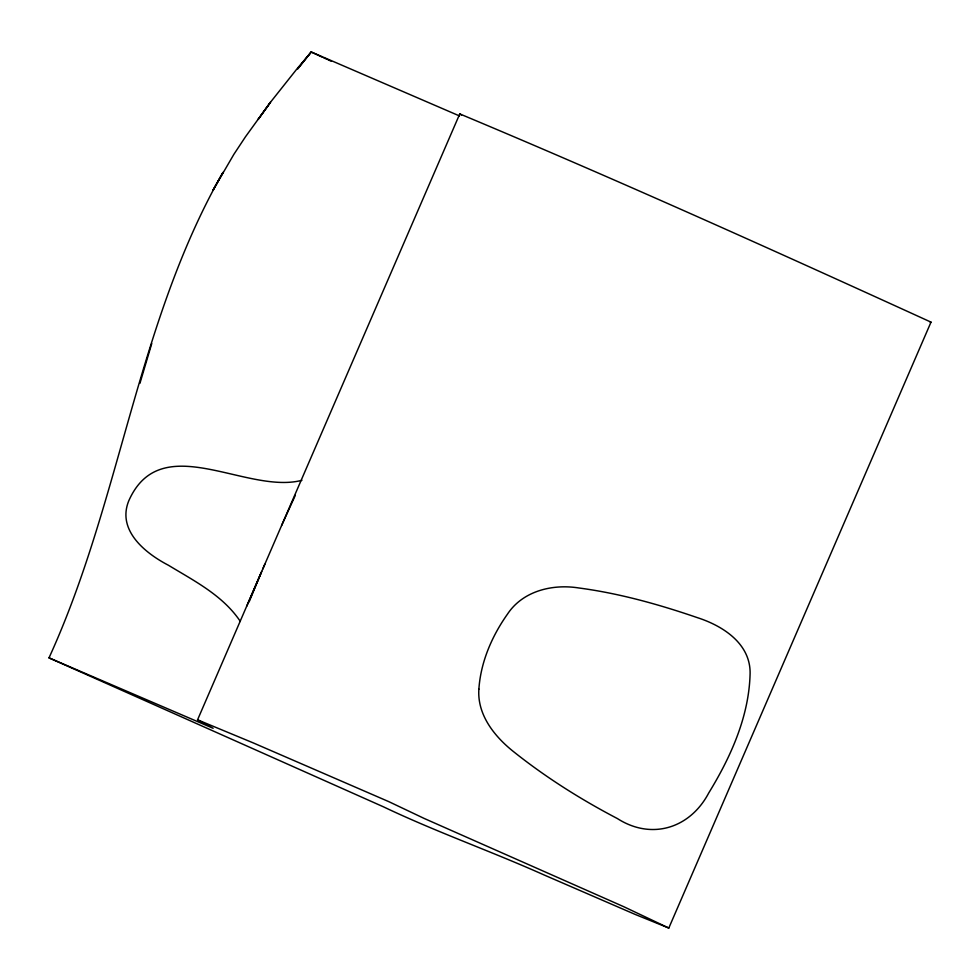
<?xml version="1.0" encoding="UTF-8"?>
<svg xmlns="http://www.w3.org/2000/svg" width="980" height="980" viewBox="0 0 980 980"><rect width="100%" height="100%" fill="white"/><g stroke="black" fill="none" stroke-linecap="round" stroke-linejoin="round"><path stroke-width="1.47" d="M322.31 57.171L311.285 52.05L297.222 68.551L270.48 102.239L245.478 136.784L233.889 154.313L212.942 190.292L223.06 172.309C136.771 322.922 120.797 500.988 49 657.862L383.633 806.908C436.272 831.971 491.262 851.302 544.415 875.103L635.591 914.597L668.801 928.048L931 322.138C774.788 250.843 618.209 180.185 459.767 113.901L262.738 569.074M139.932 383.327L151.765 343.515M249.165 601.769L260.704 573.802M49 657.862L213.138 728.287L197.568 719.81L261.721 571.438M246.727 606.204L264.808 564.309M281.603 525.501L295.36 495.243M311.199 51.952L297.798 68.735L311.199 51.952L459.498 115.934M301.926 480.31C246.176 494.863 161.026 428.113 128.784 500.78C116.694 530.364 145.297 553.222 168.401 565.24C194.371 580.981 222.999 595.497 240.345 621.455M929.971 321.893L931 322.138M197.568 719.81L253.244 742.901L388.791 801.64L424.181 818.447L623.856 906.745L668.801 928.048M327.871 59.707L331.424 61.311M323.572 57.747L326.805 59.217M461.519 115.064L459.767 113.901M478.877 689.124C477.101 714.371 493.994 735.833 512.565 750.864C545.052 776.895 580.515 799.276 617.388 818.557C651.455 840.375 690.043 828.467 708.736 792.967C730.492 757.479 748.585 717.519 750.043 675.355C751.709 644.264 723.228 625.914 697.258 617.608C658.732 604.378 619.14 593.292 578.69 587.951C552.438 583.798 522.732 590.891 507.395 614.252C491.874 636.179 480.702 662.125 478.877 689.124M270.456 102.337L258.12 119.45L270.48 102.239"/></g></svg>
